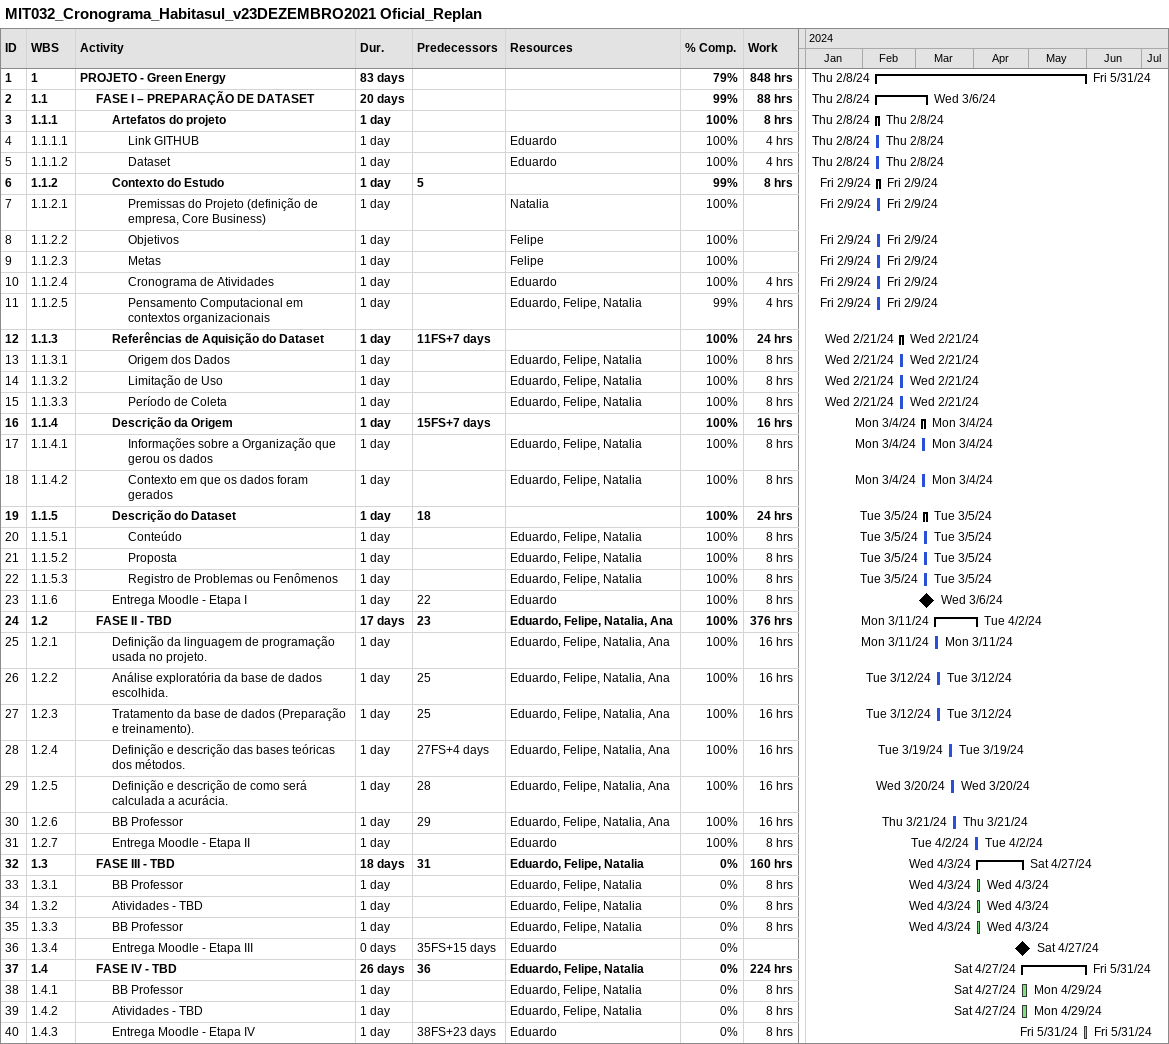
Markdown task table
MIT032_Cronograma_Habitasul_v23DEZEMBRO2021 Oficial_Replan

| ID | WBS | Task | Duration | Start | Finish | Predecessors | Resources | % complete | Work (h) |
|---|---|---|---|---|---|---|---|---|---|
| 1 | 1 | **PROJETO - Green Energy** | 83d | 2024-02-08 | 2024-05-31 |  |  | 79 | 848 |
| 2 | 1.1 | **FASE I – PREPARAÇÃO DE DATASET** | 20d | 2024-02-08 | 2024-03-06 |  |  | 99 | 88 |
| 3 | 1.1.1 | **Artefatos do projeto** | 1d | 2024-02-08 | 2024-02-08 |  |  | 100 | 8 |
| 4 | 1.1.1.1 | Link GITHUB | 1d | 2024-02-08 | 2024-02-08 |  | Eduardo | 100 | 4 |
| 5 | 1.1.1.2 | Dataset | 1d | 2024-02-08 | 2024-02-08 |  | Eduardo | 100 | 4 |
| 6 | 1.1.2 | **Contexto do Estudo** | 1d | 2024-02-09 | 2024-02-09 | 5 |  | 99 | 8 |
| 7 | 1.1.2.1 | Premissas do Projeto (definição de empresa, Core Business) | 1d | 2024-02-09 | 2024-02-09 |  | Natalia | 100 |  |
| 8 | 1.1.2.2 | Objetivos | 1d | 2024-02-09 | 2024-02-09 |  | Felipe | 100 |  |
| 9 | 1.1.2.3 | Metas | 1d | 2024-02-09 | 2024-02-09 |  | Felipe | 100 |  |
| 10 | 1.1.2.4 | Cronograma de Atividades | 1d | 2024-02-09 | 2024-02-09 |  | Eduardo | 100 | 4 |
| 11 | 1.1.2.5 | Pensamento Computacional em contextos organizacionais | 1d | 2024-02-09 | 2024-02-09 |  | Eduardo, Felipe, Natalia | 99 | 4 |
| 12 | 1.1.3 | **Referências de Aquisição do Dataset** | 1d | 2024-02-21 | 2024-02-21 | 11FS+7d |  | 100 | 24 |
| 13 | 1.1.3.1 | Origem dos Dados | 1d | 2024-02-21 | 2024-02-21 |  | Eduardo, Felipe, Natalia | 100 | 8 |
| 14 | 1.1.3.2 | Limitação de Uso | 1d | 2024-02-21 | 2024-02-21 |  | Eduardo, Felipe, Natalia | 100 | 8 |
| 15 | 1.1.3.3 | Período de Coleta | 1d | 2024-02-21 | 2024-02-21 |  | Eduardo, Felipe, Natalia | 100 | 8 |
| 16 | 1.1.4 | **Descrição da Origem** | 1d | 2024-03-04 | 2024-03-04 | 15FS+7d |  | 100 | 16 |
| 17 | 1.1.4.1 | Informações sobre a Organização que gerou os dados | 1d | 2024-03-04 | 2024-03-04 |  | Eduardo, Felipe, Natalia | 100 | 8 |
| 18 | 1.1.4.2 | Contexto em que os dados foram gerados | 1d | 2024-03-04 | 2024-03-04 |  | Eduardo, Felipe, Natalia | 100 | 8 |
| 19 | 1.1.5 | **Descrição do Dataset** | 1d | 2024-03-05 | 2024-03-05 | 18 |  | 100 | 24 |
| 20 | 1.1.5.1 | Conteúdo | 1d | 2024-03-05 | 2024-03-05 |  | Eduardo, Felipe, Natalia | 100 | 8 |
| 21 | 1.1.5.2 | Proposta | 1d | 2024-03-05 | 2024-03-05 |  | Eduardo, Felipe, Natalia | 100 | 8 |
| 22 | 1.1.5.3 | Registro de Problemas ou Fenômenos | 1d | 2024-03-05 | 2024-03-05 |  | Eduardo, Felipe, Natalia | 100 | 8 |
| 23 | 1.1.6 | Entrega Moodle - Etapa I | 1d | 2024-03-06 | 2024-03-06 | 22 | Eduardo | 100 | 8 |
| 24 | 1.2 | **FASE II - TBD** | 17d | 2024-03-11 | 2024-04-02 | 23 | Eduardo, Felipe, Natalia, Ana | 100 | 376 |
| 25 | 1.2.1 | Definição da linguagem de programação usada no projeto. | 1d | 2024-03-11 | 2024-03-11 |  | Eduardo, Felipe, Natalia, Ana | 100 | 16 |
| 26 | 1.2.2 | Análise exploratória da base de dados escolhida. | 1d | 2024-03-12 | 2024-03-12 | 25 | Eduardo, Felipe, Natalia, Ana | 100 | 16 |
| 27 | 1.2.3 | Tratamento da base de dados (Preparação e treinamento). | 1d | 2024-03-12 | 2024-03-12 | 25 | Eduardo, Felipe, Natalia, Ana | 100 | 16 |
| 28 | 1.2.4 | Definição e descrição das bases teóricas dos métodos. | 1d | 2024-03-19 | 2024-03-19 | 27FS+4d | Eduardo, Felipe, Natalia, Ana | 100 | 16 |
| 29 | 1.2.5 | Definição e descrição de como será calculada a acurácia. | 1d | 2024-03-20 | 2024-03-20 | 28 | Eduardo, Felipe, Natalia, Ana | 100 | 16 |
| 30 | 1.2.6 | BB Professor | 1d | 2024-03-21 | 2024-03-21 | 29 | Eduardo, Felipe, Natalia, Ana | 100 | 16 |
| 31 | 1.2.7 | Entrega Moodle - Etapa II | 1d | 2024-04-02 | 2024-04-02 |  | Eduardo | 100 | 8 |
| 32 | 1.3 | **FASE III - TBD** | 18d | 2024-04-03 | 2024-04-27 | 31 | Eduardo, Felipe, Natalia | 0 | 160 |
| 33 | 1.3.1 | BB Professor | 1d | 2024-04-03 | 2024-04-03 |  | Eduardo, Felipe, Natalia | 0 | 8 |
| 34 | 1.3.2 | Atividades - TBD | 1d | 2024-04-03 | 2024-04-03 |  | Eduardo, Felipe, Natalia | 0 | 8 |
| 35 | 1.3.3 | BB Professor | 1d | 2024-04-03 | 2024-04-03 |  | Eduardo, Felipe, Natalia | 0 | 8 |
| 36 | 1.3.4 | Entrega Moodle - Etapa III | 0d | 2024-04-27 | 2024-04-27 | 35FS+15d | Eduardo | 0 |  |
| 37 | 1.4 | **FASE IV - TBD** | 26d | 2024-04-27 | 2024-05-31 | 36 | Eduardo, Felipe, Natalia | 0 | 224 |
| 38 | 1.4.1 | BB Professor | 1d | 2024-04-27 | 2024-04-29 |  | Eduardo, Felipe, Natalia | 0 | 8 |
| 39 | 1.4.2 | Atividades - TBD | 1d | 2024-04-27 | 2024-04-29 |  | Eduardo, Felipe, Natalia | 0 | 8 |
| 40 | 1.4.3 | Entrega Moodle - Etapa IV | 1d | 2024-05-31 | 2024-05-31 | 38FS+23d | Eduardo | 0 | 8 |
